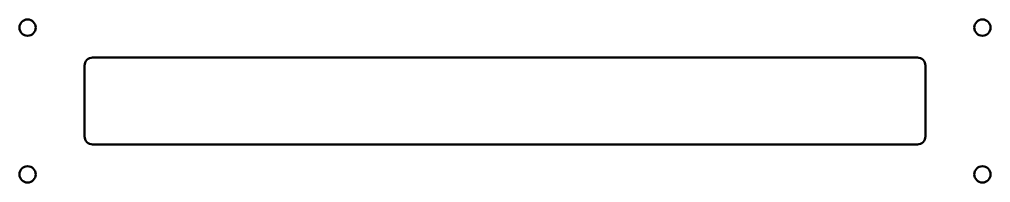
# Model space of a CAD drawing. Header units: millimetres. Extents: x -12 to 167, y -7 to 23.
import ezdxf

# ---------------------------------------------------------------- set-up
doc = ezdxf.new("R2010")
doc.units = ezdxf.units.MM
doc.layers.add('cutout', color=178, linetype='Continuous', lineweight=50, true_color=0x000000)

msp = doc.modelspace()

# ---------------------------------------------------------------- linework, layer by layer
at = {"layer": 'cutout'}
for p, q in [((0, 1.5), (0, 14.5)), ((1.5, 16), (153.5, 16)), ((155, 14.5), (155, 1.5)), ((153.5, 0), (1.5, 0))]:
    msp.add_line(p, q, dxfattribs=at)
for centre in [(-10.5, 21.5), (165.5, 21.5), (-10.5, -5.5), (165.5, -5.5)]:
    msp.add_circle(centre, 1.5, dxfattribs=at)
for centre, start, end in [((1.5, 14.5), 90, 180), ((153.5, 14.5), 0, 90), ((1.5, 1.5), 180, 270), ((153.5, 1.5), 270, 0)]:
    msp.add_arc(centre, 1.5, start, end, dxfattribs=at)

doc.saveas('drawing.dxf')
